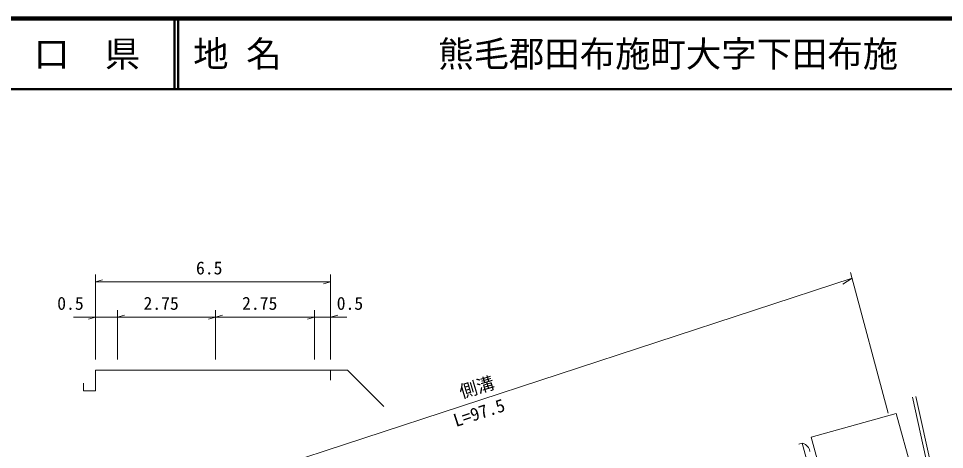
# Model space of a CAD drawing. Units: millimetres, scale not verified. Extents: x 40000 to 680000, y 20000 to 380000.
# Drawn here: x 345690 to 476588, y 319104 to 380000 of the extents above; entities that cross this region are included whole.
import ezdxf
from ezdxf.enums import TextEntityAlignment as Align

# ---------------------------------------------------------------- set-up
doc = ezdxf.new("R2010")
doc.units = ezdxf.units.MM
doc.header["$LTSCALE"] = 1000
for name, color, linetype, lineweight in [('M-BGD', 7, 'Continuous', 13), ('M-STR-HTXT', 7, 'Continuous', 13), ('M-TTL', 2, 'Continuous', 140), ('M-TTL-LINE', 7, 'Continuous', 50)]:
    doc.layers.add(name, color=color, linetype=linetype, lineweight=lineweight)
doc.layers.add('M-TTL-TXT', color=7, linetype='Continuous')
doc.styles.add('ＭＳ ゴシック', font='')
doc.styles.get('ＭＳ ゴシック').set_extended_font_data('MS Gothic')

msp = doc.modelspace()

# ---------------------------------------------------------------- linework, layer by layer
at = {"layer": 'M-BGD'}
for p, q in [((356569, 327372), (356569, 330311)), ((356569, 330311), (392196, 330311)), ((389816, 330311), (389816, 328914)), ((392196, 330311), (397338, 325169)), ((354855, 327372), (354855, 328474)), ((356569, 327372), (354855, 327372)), ((476018, 308472), (472053, 326485)), ((476546, 308401), (472542, 326592)), ((457721, 320847), (469752, 324169)), ((469752, 324169), (473631, 310123)), ((461599, 306801), (457721, 320847)), ((456478, 319979), (455996, 319847)), ((456759, 319900), (456478, 319979)), ((462315, 298620), (456478, 319979)), ((456943, 319795), (456759, 319900)), ((457141, 319641), (456943, 319795)), ((457365, 319391), (457141, 319641)), ((457492, 319115), (457365, 319391)), ((457571, 318826), (457492, 319115))]:
    msp.add_line(p, q, dxfattribs=at)
at = {"layer": 'M-STR-HTXT'}
for p, q in [((356569, 331811), (356569, 343811)), ((356569, 342811), (357569, 343091)), ((366292, 311480), (463533, 343315)), ((389816, 343811), (389816, 331811)), ((463533, 343315), (462238, 342449)), ((463316, 344126), (468642, 324212)), ((356569, 342811), (389816, 342811)), ((389816, 342811), (388816, 342531)), ((353464, 337811), (359674, 337811)), ((356569, 337811), (355569, 337531)), ((359674, 338811), (359674, 331811)), ((359674, 337811), (360674, 338091)), ((359674, 337811), (373541, 337811)), ((373541, 337811), (372541, 337531)), ((373541, 338811), (373541, 331811)), ((373541, 337811), (374541, 338091)), ((373541, 337811), (387551, 337811)), ((387551, 337811), (386551, 337531)), ((387551, 338811), (387551, 331811)), ((387551, 337811), (392080, 337811)), ((389816, 337811), (390816, 338091))]:
    msp.add_line(p, q, dxfattribs=at)
at = {"layer": 'M-TTL'}
msp.add_line((680000, 380000), (40000, 380000), dxfattribs=at)
at = {"layer": 'M-TTL-LINE'}
for p, q in [((367750, 380000), (367750, 370000)), ((368250, 380000), (368250, 370000)), ((40000, 370000), (680000, 370000))]:
    msp.add_line(p, q, dxfattribs=at)

# ---------------------------------------------------------------- texts
at = {"layer": 'M-STR-HTXT', "style": 'ＭＳ ゴシック'}
for s, p in [('6.5', (370776, 343289)), ('0.5', (351161, 338289)), ('2.75', (363358, 338289)), ('2.75', (377296, 338289)), ('0.5', (390669, 338289))]:
    msp.add_text(s, height=1833, dxfattribs=at).set_placement(p, align=Align.BOTTOM_LEFT)
for s, rotation, p in [('側溝', 16.8, (408503, 325778)), ('L=97.5', 18.1, (407697, 321744))]:
    msp.add_text(s, height=1833, rotation=rotation, dxfattribs=at).set_placement(p, align=Align.BOTTOM_LEFT)
at = {"layer": 'M-TTL-TXT', "style": 'ＭＳ ゴシック'}
msp.add_text('山\u3000口\u3000県', height=3666, dxfattribs=at).set_placement((350375, 375000), align=Align.MIDDLE_CENTER)
for s, p in [('地 名', (370380, 375000)), ('熊毛郡田布施町大字下田布施', (405024, 375000))]:
    msp.add_text(s, height=3666, dxfattribs=at).set_placement(p, align=Align.MIDDLE_LEFT)

doc.saveas('drawing.dxf')
